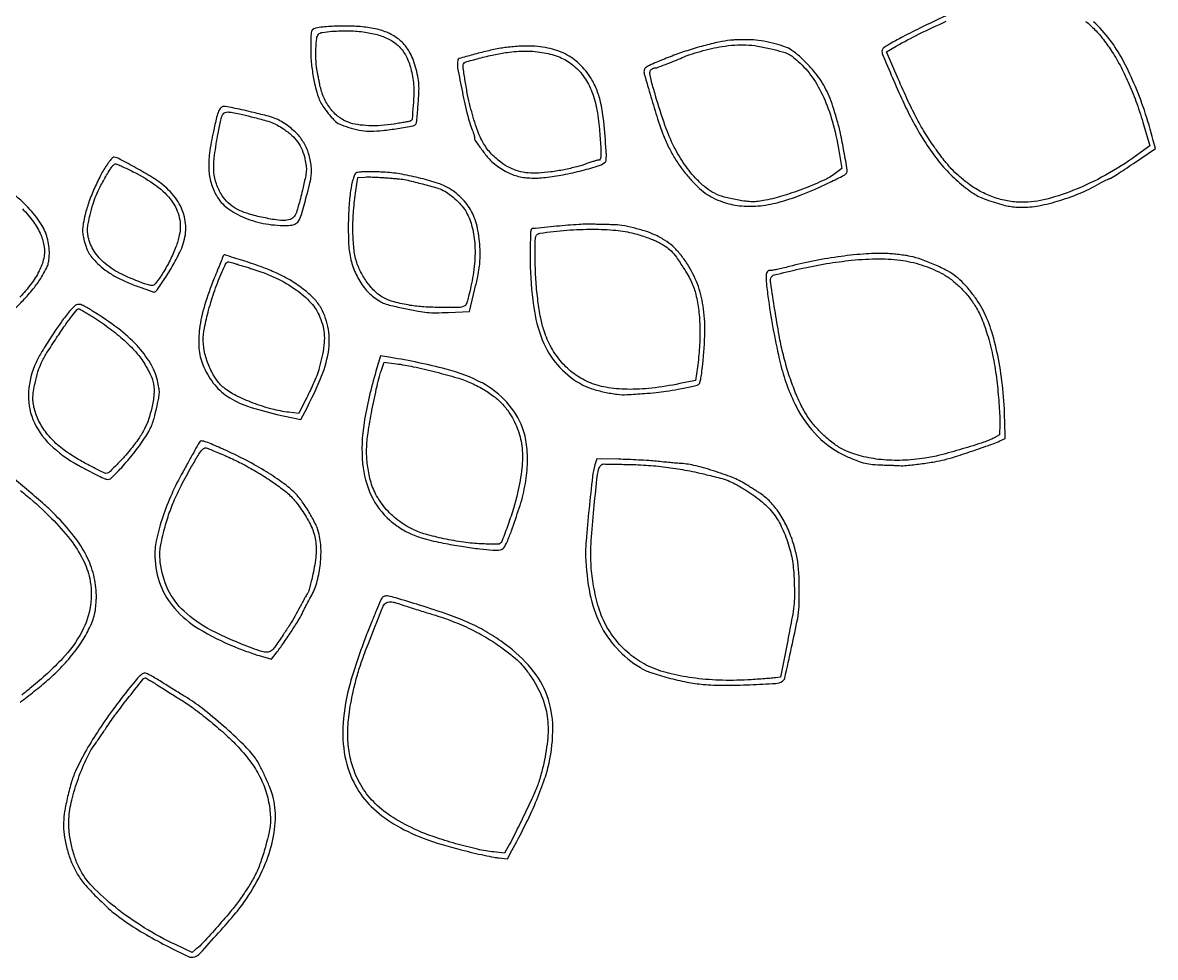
# Model space of a CAD drawing. Header units: millimetres. Extents: x -795 to 795, y -795 to 795.
# Drawn here: x 31 to 751, y -785 to -192 of the extents above; entities that cross this region are included whole.
import ezdxf

# ---------------------------------------------------------------- set-up
doc = ezdxf.new("R2010")
doc.units = ezdxf.units.MM
doc.layers.add('ceco.net 551 - Om symbols', color=7, linetype='Continuous')

msp = doc.modelspace()

# ---------------------------------------------------------------- linework, layer by layer
at = {"layer": 'ceco.net 551 - Om symbols'}
for points in [[(623.41, -184.71, 0.01585), (602.61, -194.26, 0.003048), (590.24, -200.52, 0.012499), (582.85, -204.55, 0.013739), (578.13, -207.45, 0.201121), (577.06, -209.04, 0.149527), (577.33, -211.77, 0.002251), (583.65, -226.68, 0.006784), (590.15, -241.28, 0.013318), (595.78, -252.68, 0.018088), (603.82, -266.67, 0.026541), (611.96, -278.29, 0.029411), (620.54, -288.01, 0.032859), (629.91, -296.29, 0.013291), (634.42, -299.58, 0.031599), (637.97, -301.72, 0.030155), (641.86, -303.45, 0.011147), (647.53, -305.42, 0.009114), (653.02, -307.09, 0.022604), (657.11, -308.05, 0.025937), (660.92, -308.57, 0.016062), (665.44, -308.79, 0.052076), (676.54, -307.84, 0.027152), (690.04, -304.48, 0.026324), (703.9, -299.4, 0.032001), (716.25, -293.16, -0.010026), (717.91, -292.23, -0.012125), (719.51, -291.42, -0.010793), (720.88, -290.81, -0.077249), (721.58, -290.63, 0.117746), (722.42, -290.35, 0.002021), (726.54, -287.74, 0.005022), (731.31, -284.63, 0.003307), (736.73, -280.95), (750.66, -271.38), (749.35, -266.31, 0.016945), (743.68, -247.21, 0.021057), (737.08, -229.89, 0.023083), (729.74, -214.8, 0.034402), (721.85, -202.43, 0.052491), (711.44, -191.05, 0.051912)], [(706.36, -190.7, -0.032598), (712.24, -195.99, -0.030327), (717.73, -202.33, -0.020011), (723.26, -210.21, -0.023077), (728.86, -219.85, -0.017928), (734.06, -230.79, -0.016603), (738.86, -242.97, -0.01341), (743.22, -256.34), (747.19, -269.75), (741.05, -274.29, -0.029535), (721.55, -287.01, -0.031346), (701.07, -297.07, -0.03382), (681.66, -303.64, -0.067317), (665.6, -305.64, -0.043017), (656.77, -304.79, -0.038796), (647.9, -302.43, -0.038496), (639.44, -298.7, -0.040726), (631.81, -293.78, -0.01465), (625.7, -288.81, -0.026135), (621.02, -284.32, -0.023371), (616.51, -279.03, -0.00934), (610.81, -271.41, -0.017088), (604.79, -262.38, -0.016194), (599.28, -252.81, -0.013709), (593.66, -241.53, -0.007169), (587.26, -227.21), (579.87, -210.03), (586.04, -206.46, -0.016735), (600.57, -198.7, -0.010915), (617.81, -190.68, -0.010881)], [(25.52, -373.7, 0.018309), (32.07, -367.1, 0.018553), (38.36, -359.76, 0.032736), (42.9, -353.2, 0.009098), (45.52, -348.64, 0.038517), (46.82, -345.77, 0.050156), (47.5, -343.12, 0.023259), (47.86, -339.58, 0.074582), (46.93, -329.52, 0.074182), (43.08, -320.16, 0.055906), (35.63, -310.35, 0.022575), (23.48, -298.69, 0.005258)], [(30.79, -309.8, -0.0354), (37.86, -318.16, -0.056924), (42.47, -326.27, -0.067824), (44.61, -334.05, -0.087317), (44.3, -341.45, -0.066597), (41.47, -349.24, -0.038225), (36.16, -357.73, -0.036468), (29.21, -365.86, -0.040321)], [(29.36, -623.28, 0.004185), (38.26, -616.36, 0.010842), (47.03, -609.11, 0.019273), (53.88, -602.71, 0.02437), (62.2, -593.45, 0.029703), (69.01, -583.99, 0.032781), (74, -574.84, 0.054474), (76.8, -566.53, 0.021712), (77.21, -564.21, 0.010639), (77.53, -561.22, 0.010534), (77.74, -558.1, 0.015046), (77.78, -555.33, 0.057912), (76.08, -542.49, 0.056395), (71.48, -530.25, 0.048435), (63.55, -517.86, 0.027613), (51.8, -504.5, 0.016637), (44.78, -497.81, 0.006688), (34.77, -489.12, 0.002435), (24.3, -480.38, 0.133809)], [(29.64, -488.86, -0.003339), (33.56, -492.1, -0.020832), (49.35, -506.49, -0.035032), (61.18, -519.97, -0.042306), (69.23, -532.67, -0.068967), (73.52, -544.66, -0.089159), (74, -561.94, -0.085433), (68.47, -578.59, -0.067114), (56.25, -595.52, -0.032208), (36.57, -613.75, -0.002017), (33.22, -616.45, -0.003277), (30.35, -618.72, -0.000552)]]:
    msp.add_lwpolyline(points, format="xyb", dxfattribs=at)
for points in [[(249.05, -194.44, 0.022976), (239.28, -193.73, 0.018276), (228.72, -193.84, 0.01523), (219.29, -194.57, 0.112781), (215.05, -196.03, 0.18473), (214.65, -196.56, 0.026521), (214.33, -197.92, 0.026767), (214.12, -199.65, 0.01871), (214.05, -201.62, 0.00035), (214.07, -204, 0.000158), (214.09, -207.13, 0.000156), (214.11, -210.43, 0.000213), (214.13, -213.4, 0.022378), (214.31, -216.72, 0.009309), (214.83, -221.17, 0.009188), (215.56, -225.93, 0.011734), (216.42, -230.28, 0.012487), (217.75, -235.6, 0.028954), (219.06, -239.49, 0.034131), (220.67, -242.79, 0.025441), (222.86, -246.21, 0.010572), (224.67, -248.61, 0.009887), (226.61, -250.99, 0.009911), (228.42, -253.03, 0.033003), (229.72, -254.27, 0.081293), (233.48, -256.49, 0.025423), (239.72, -258.55, 0.026044), (246.51, -260.05, 0.043935), (252.32, -260.49, 0.025376), (259.61, -260.04, 0.010822), (269.29, -258.73, 0.004375), (279.08, -257.11, 0.206639), (280.72, -256.03, 0.124048), (281.35, -254.21, 0.002725), (282.13, -244.85, 0.006236), (282.72, -235.93, 0.029734), (282.68, -230.83, 0.030835), (282, -225.5, 0.02302), (280.62, -219.75, 0.023361), (278.76, -214.29, 0.038329), (276.63, -209.9, 0.067194), (272.01, -203.98, 0.065928), (265.96, -199.45, 0.059046), (258.34, -196.29, 0.039224)], [(264.44, -202.42, -0.078268), (270.21, -206.77, -0.071414), (274.58, -212.8, -0.060236), (277.6, -220.75, -0.035067), (279.36, -230.81, -0.034943), (279.52, -235.92, -0.009129), (279.07, -244.13, -0.003196), (278.38, -252.79, -0.243987), (277.66, -253.93, -0.082587), (277.03, -254.17, -0.002319), (274.22, -254.72, -0.004681), (270.89, -255.32, -0.003193), (267.09, -255.95, -0.022536), (258.78, -256.88, -0.02615), (250.83, -257, -0.028523), (243.7, -256.32, -0.048821), (237.92, -254.85, -0.079479), (231.76, -251.44, -0.063552), (226.42, -246.04, -0.059744), (222.33, -239.11, -0.054924), (219.85, -231.22, 0.000725), (219.39, -228.91, 0.000466), (218.85, -226.23, 0.000469), (218.32, -223.61, 0.000882), (217.88, -221.5, -0.030622), (217.54, -219.15, -0.010128), (217.33, -215.68, -0.010042), (217.24, -211.81, -0.011237), (217.32, -208.09, -0.015647), (217.82, -201.42, -0.16078), (218.94, -198.94, -0.172268), (221.29, -197.7, -0.018579), (227.49, -197.02, -0.022622), (238.6, -196.74, -0.031315), (248.54, -197.56, -0.035316), (257.19, -199.46, -0.050837)], [(351.37, -206.37, 0.013524), (347.46, -206.47, 0.008397), (342.88, -206.79, 0.008423), (338.36, -207.25, 0.015041), (334.67, -207.81, 0.012371), (326.12, -209.59, 0.009913), (317.01, -211.91, 0.003252), (308.33, -214.36, 0.274812), (307.43, -215.32, 0.099517), (307.34, -220.37, 0.005714), (310.32, -235.66, 0.008951), (313.7, -250.65, 0.036176), (316.57, -259.56, -0.009221), (317.22, -261.25, -0.012453), (317.73, -262.81, -0.009512), (318.11, -264.11, -0.119395), (318.12, -264.62, 0.208243), (318.47, -266.39, 0.007758), (322.51, -272.03, 0.014349), (326.73, -277.42, 0.047385), (329.92, -280.59, 0.042695), (337.49, -285.8, 0.061076), (345, -288.93, 0.058801), (353.26, -290.22, 0.036202), (363.1, -289.88, 0.021217), (374.37, -288.19, 0.016229), (386.52, -285.42, 0.012128), (397.36, -282.3, 0.124724), (401.3, -279.87, 0.161355), (401.61, -279.22, 0.016642), (401.78, -277.5, 0.019363), (401.83, -275.38, 0.014304), (401.73, -273.04, 0.006813), (400.13, -254.36, 0.026874), (398.38, -242.96, 0.041788), (395.89, -234.62, 0.043305), (392.07, -226.92, 0.065026), (384.8, -217.85, 0.074409), (375.73, -211.43, 0.069327), (364.64, -207.65, 0.047294)], [(493.58, -202.45, 0.007692), (490.3, -202.39, 0.005763), (486.69, -202.42, 0.005828), (483.29, -202.54, 0.01326), (480.72, -202.72, 0.02929), (473.33, -203.88, 0.012301), (463.54, -206.26, 0.012086), (453.13, -209.34, 0.01498), (443.61, -212.73, 0.002526), (433.8, -216.62, 0.018871), (429.22, -218.66, 0.039436), (426.76, -220.13, 0.187089), (425.86, -221.47, 0.123471), (425.94, -224.18, 0.002053), (430.13, -238.75, 0.005844), (434.37, -252.69, 0.016431), (437.77, -262.3, 0.019337), (441.18, -270.12, 0.022985), (445.01, -277.2, 0.023168), (449.45, -283.85, 0.020242), (454.68, -290.38, 0.022656), (459.77, -295.72, 0.035468), (464.64, -299.78, 0.038227), (469.76, -302.89, 0.032922), (475.54, -305.36, 0.056556), (486.43, -307.85, 0.049928), (498.08, -308, 0.043307), (510.97, -305.74, 0.026662), (525.64, -300.98, 0.012741), (534.05, -297.49, 0.008096), (543.67, -293.04, 0.003438), (552.91, -288.49, 0.133929), (554.6, -286.98, 0.188624), (554.94, -285.29, 0.001986), (552.81, -273.29, 0.006847), (550.58, -261.91, 0.018438), (548.59, -253.91, 0.008743), (545.8, -244.83, 0.020137), (543.32, -238.14, 0.024895), (540.67, -232.61, 0.023696), (537.45, -227.28, 0.029376), (533.49, -222.05, 0.019692), (528.39, -216.55, 0.019842), (523.09, -211.67, 0.042527), (518.57, -208.45, 0.053558), (514, -206.36, 0.02129), (507.36, -204.47, 0.021158), (500.14, -203.05, 0.029503)], [(523.76, -216.23, -0.057904), (532.62, -226.16, -0.046221), (539.76, -238.63, -0.039704), (545.34, -254, -0.024692), (549.53, -272.75), (551.5, -284.2), (548.15, -286.78, -0.055534), (540.65, -291.34, -0.016118), (528.18, -296.65, -0.016787), (514.62, -301.4, -0.028038), (502.89, -304.36, -0.016491), (498.21, -305.11, -0.034167), (494.52, -305.32, -0.0303), (490.57, -305.04, -0.010449), (484.9, -304.16, -0.024056), (476.67, -302.3, -0.049026), (470.5, -299.92, -0.052416), (465.17, -296.5, -0.031628), (459.62, -291.44, -0.039171), (451.52, -281.63, -0.037762), (444.94, -270.56, -0.03056), (439.07, -256.67, -0.014111), (433.08, -237.99, -0.003121), (430.5, -228.9, -0.027185), (429.6, -224.81, -0.071293), (429.56, -222.53, -0.223018), (430.36, -221.27, -0.021133), (431.1, -220.84, -0.025128), (431.83, -220.5, -0.025145), (432.46, -220.28, -0.125612), (432.84, -220.26, 0.143874), (433.82, -220.2, 0.002098), (439.36, -218.11, 0.006344), (445.04, -215.87, 0.008608), (450.09, -213.69, -0.026582), (454.99, -211.78, -0.011905), (461.61, -209.78, -0.011727), (468.74, -207.99, -0.015341), (475.33, -206.7, -0.021355), (483.42, -205.74, -0.030935), (490.6, -205.64, -0.02972), (497.96, -206.42, -0.017751), (506.58, -208.19, -0.006189), (513.73, -210.01, -0.043931), (517.09, -211.24, -0.057574), (519.8, -212.91, -0.014813)], [(380.18, -218.09, -0.06584), (387.04, -225.25, -0.058924), (392.12, -234.21, -0.050237), (395.54, -245.39, -0.029587), (397.46, -259.25, -0.003117), (398.27, -270.38, -0.023648), (398.37, -275.64, -0.061618), (397.96, -278.29, -0.397101), (396.9, -278.93, 0.119015), (396.26, -278.94, 0.006746), (394.34, -279.48, 0.010027), (392.05, -280.2, 0.007167), (389.52, -281.09, -0.025337), (382.98, -283.13, -0.014547), (374.93, -284.96, -0.0143), (366.5, -286.37, -0.01885), (358.73, -287.14, -0.039818), (352.17, -287.03, -0.045949), (346.02, -285.85, -0.046298), (340.23, -283.57, -0.041517), (334.72, -280.21, -0.051593), (328.19, -274.29, -0.058014), (323.29, -267.38, -0.045093), (319.27, -258.15, -0.01767), (315.37, -244.81, -0.01359), (313.69, -237.42, -0.008654), (312.13, -228.74, -0.005153), (310.88, -220.49, -0.089214), (310.99, -217.78, -0.275704), (312.09, -216.61, -0.004607), (321.02, -214.14, -0.012051), (330.35, -211.89, -0.017356), (338.71, -210.39, -0.037398), (350.88, -209.57, -0.044239), (362.35, -210.66, -0.048724), (372.37, -213.55, -0.074244)], [(158.67, -244.77, 0.148197), (156.8, -245.73, 0.103311), (155.47, -247.7, 0.038826), (154.2, -251.61, 0.004332), (152.11, -260.75, 0.019971), (149.67, -274.39, 0.046257), (149.2, -284.77, 0.058939), (150.64, -293.39, 0.058953), (154.05, -301.44, 0.104401), (161.03, -309.29, 0.061342), (172.02, -315.48, 0.055451), (185.5, -319.36, 0.050826), (199.92, -320.34, 0.081064), (203.81, -319.57, 0.167561), (206.18, -317.62, 0.066169), (208.07, -313.35, 0.005469), (211.36, -301.65, 0.00521), (213.25, -294.34, 0.021864), (214.14, -289.89, 0.033862), (214.44, -286.43, 0.030737), (214.29, -282.85, 0.047814), (212.65, -274.71, 0.061938), (209.56, -267.77, 0.061055), (204.83, -261.71, 0.044728), (198.27, -256.24, 0.024229), (194.35, -253.8, 0.040662), (190.83, -252.19, 0.024194), (185.99, -250.7, 0.003794), (176.32, -248.31, 0.003705), (170.05, -246.86, 0.005417), (164.51, -245.69, 0.002772), (159.81, -244.77, 0.092284)], [(196.63, -258.99, -0.034459), (201.92, -263.16, -0.053467), (205.78, -267.5, -0.05653), (208.49, -272.36, -0.044565), (210.31, -278.12, -0.021174), (211.08, -282.53, -0.053372), (211.17, -285.79, -0.033497), (210.57, -289.76, -0.004461), (208.68, -298.05, -0.005213), (207.38, -303.27, -0.006452), (206.06, -308.11, -0.005374), (204.86, -312.14, -0.04702), (204.14, -313.86, -0.159334), (201.73, -316.18, -0.09794), (197.88, -317.18, -0.054212), (191.94, -316.88, -0.014578), (182.65, -315.13, -0.022769), (173.34, -312.64, -0.050671), (166.6, -309.73, -0.063172), (161.56, -306, -0.059946), (157.5, -301.08, -0.056974), (154, -293.94, -0.067499), (152.46, -286.59, -0.048763), (152.69, -277.34, -0.01563), (154.8, -263.75, -0.003001), (156.43, -255.32, -0.026461), (157.37, -251.65, -0.066465), (158.29, -249.67, -0.143868), (159.54, -248.58, -0.121697), (161.24, -248.26, -0.027051), (164.19, -248.57, -0.017278), (168.7, -249.47, -0.004051), (176.18, -251.29, -0.004891), (184.57, -253.5, -0.023324), (189.28, -255.02, -0.035632), (192.83, -256.66, -0.024072)], [(85.33, -280.62, 0.032235), (81.07, -287.46, 0.018027), (76.75, -296.27, 0.017977), (73.04, -305.46, 0.029431), (70.65, -313.5, 0.008415), (69.44, -319.08, 0.035546), (69.01, -322.47, 0.047517), (69.13, -325.39, 0.023969), (69.8, -329.01, 0.02049), (71.19, -334, 0.049981), (72.72, -337.49, 0.049081), (74.93, -340.64, 0.019161), (78.55, -344.55, 0.038345), (83.41, -348.71, 0.028471), (89.34, -352.55, 0.025824), (96.28, -356.04, 0.019687), (104.21, -359.17, -0.000362), (107.62, -360.36, -0.000516), (110.65, -361.43, -0.00028), (113.21, -362.33, -0.007817), (113.88, -362.58, 0.342129), (115.85, -362, 0.00991), (121.14, -354.33, 0.018002), (126.62, -345.37, 0.018415), (131.39, -336.11, 0.086512), (134.47, -324.78, 0.09593), (133.37, -313.51, 0.089977), (128, -302.91, 0.066596), (118.73, -293.56, 0.029373), (112.93, -289.61, 0.007382), (103.03, -283.88, 0.005219), (92.93, -278.37, 0.068357), (88.94, -276.9, 0.239187), (88.48, -277.02, 0.019015), (87.54, -277.92, 0.022492), (86.45, -279.14, 0.015183)], [(101.06, -286.22, -0.040127), (115.94, -295.23, -0.079219), (125.7, -304.94, -0.10217), (130.45, -315.4, -0.110057), (130.48, -326.59, -0.037817), (128.26, -334.01, -0.022984), (124.58, -342.41, -0.022829), (120.08, -350.56, -0.033546), (115.34, -357.22, -0.066638), (114.23, -358.26, -0.149759), (113.15, -358.63, -0.079191), (111.61, -358.42, -0.010152), (108.43, -357.4, -0.030564), (93.86, -351.37, -0.059803), (83.32, -344.58, -0.075893), (76.37, -336.76, -0.092004), (72.63, -327.72, -0.032713), (72.2, -324.75, -0.039808), (72.21, -321.95, -0.029504), (72.69, -318.58, -0.009454), (73.78, -313.65, -0.01351), (75.66, -306.71, -0.02589), (77.6, -301.27, -0.023605), (80.21, -295.75, -0.009366), (84.29, -288.42, -0.009578), (86.46, -284.86, -0.033937), (88.04, -282.7, -0.056106), (89.29, -281.52, -0.218861), (90.3, -281.3, -0.049723), (91.36, -281.64, -0.003616), (94.15, -282.89, -0.005027), (97.45, -284.45, -0.003783)], [(261.33, -286.59, 0.005973), (257.39, -286.38, 0.005286), (253.28, -286.26, 0.005314), (249.57, -286.23, 0.016099), (247.05, -286.32, 0.016211), (243.95, -286.63, 0.126665), (242.62, -287.17, 0.140791), (241.78, -288.26, 0.021646), (240.87, -290.88, 0.039133), (239.29, -298.28, 0.016305), (238.27, -308.45, 0.015174), (237.83, -320.1, 0.01342), (238.08, -332.24, 0.049121), (239.53, -342.2, 0.050225), (242.9, -351.61, 0.05261), (247.88, -359.74, 0.067149), (254.1, -365.94, 0.022383), (257.81, -368.5, 0.051892), (260.85, -369.98, 0.031201), (264.93, -371.2, 0.004035), (273.83, -373.17, 0.006799), (282.34, -374.87, 0.023584), (287.89, -375.63, 0.024734), (293.36, -375.85, 0.008049), (301.44, -375.64), (314.88, -375.08), (318.32, -360.69, 0.006025), (320.09, -352.85, 0.017481), (321.06, -347.38, 0.0224), (321.52, -342.66, 0.017077), (321.6, -337.47, 0.039691), (320.26, -323.65, 0.068376), (316.72, -312.67, 0.076995), (310.71, -303.95, 0.066059), (302.06, -296.91, 0.058198), (295.16, -293.72, 0.017443), (284.03, -290.48, 0.018012), (271.92, -287.87, 0.028072)], [(297.06, -297.59, -0.045973), (301.13, -299.92, -0.027573), (305.5, -303.36, -0.027597), (309.46, -307.26, -0.046912), (312.24, -310.97, -0.071729), (316.22, -320.18, -0.047561), (318.16, -331.55, -0.041717), (318.04, -344.64, -0.03037), (315.81, -359.04, -0.005882), (314.54, -364.56, -0.017982), (313.51, -368.26, -0.021011), (312.6, -370.73, -0.18816), (311.81, -371.55, -0.103209), (307.81, -372.48, -0.008529), (297.06, -372.53, -0.012443), (285.87, -372.12, -0.025129), (277.1, -371.13, -0.024241), (266.92, -368.95, -0.061476), (259.91, -366.13, -0.071907), (254.45, -361.99, -0.043975), (249.3, -355.75, -0.018273), (247.13, -352.35, -0.01837), (245.23, -348.81, -0.01942), (243.72, -345.4, -0.033033), (242.76, -342.44, -0.038777), (241.27, -333.7, -0.022131), (240.76, -322.99, -0.02018), (241.21, -311, -0.016775), (242.63, -298.31), (243.86, -289.87), (248.33, -289.62, -0.015265), (250.56, -289.57, -0.005671), (253.7, -289.62, -0.005613), (257.13, -289.76, -0.006749), (260.34, -289.97, 0.000026), (263.42, -290.21, 0.000029), (266.41, -290.45, 0.000027), (268.98, -290.65, 0.000138), (270.41, -290.76, -0.039131), (274.52, -291.41, -0.004195), (283.89, -293.72, -0.004135), (293.22, -296.2, -0.04025)], [(406.32, -319.9, -0.00516), (404.38, -319.89, -0.001259), (401.17, -319.82, -0.00129), (397.49, -319.73, -0.001286), (393.81, -319.61, 0.0247), (384.46, -319.76, 0.00738), (370.23, -320.9, 0.001753), (354.97, -322.41, 0.33248), (353.88, -323.41, 0.039308), (353.61, -325.94, 0.002769), (353.45, -333.05, 0.004357), (353.39, -340.52, 0.007625), (353.49, -346.7, 0.030521), (356.08, -374.77, 0.066575), (362.17, -395.46, 0.084626), (372.27, -410.62, 0.082231), (386.92, -421.75, 0.046634), (392.7, -424.14, 0.020999), (400.64, -426.24, 0.020978), (408.71, -427.65, 0.047843), (414.89, -427.87, 0.002812), (425.99, -427.15, 0.008739), (433.46, -426.48, 0.010992), (439.92, -425.65, 0.007069), (447.38, -424.42, 0.004633), (451.97, -423.55, 0.006475), (456.06, -422.68, 0.004086), (459.46, -421.88, 0.081444), (460.44, -421.46, 0.178405), (461.15, -420.53, 0.02457), (461.77, -418.14, 0.018488), (462.39, -414.44, 0.005132), (463.08, -408.62, 0.022019), (464.4, -387.92, 0.043), (463.31, -371.43, 0.051789), (459.69, -357.55, 0.053884), (453.32, -344.9, 0.026023), (448.71, -338.53, 0.040971), (444.05, -333.64, 0.042538), (438.8, -329.7, 0.031004), (432.38, -326.23, 0.0336), (426.72, -324.05, 0.015541), (419.12, -321.95, 0.015196), (411.58, -320.36, 0.044976)], [(434, -330.57, -0.026019), (439.22, -333.58, -0.052646), (442.9, -336.55, -0.042806), (446.32, -340.62, -0.012235), (450.91, -347.47, -0.012438), (453.78, -352.25, -0.019684), (455.97, -356.5, -0.022578), (457.59, -360.4, -0.028586), (458.7, -364.15, -0.029551), (460.51, -374.45, -0.023387), (461.27, -385.74, -0.02196), (460.99, -397.8, -0.018832), (459.66, -410.43), (458.46, -418.86), (448.48, -420.89, -0.0216), (430.64, -423.73, -0.033016), (415, -424.48, -0.038534), (401.56, -423.2, -0.05965), (390.4, -419.86, -0.057214), (381.2, -414.54, -0.054718), (373.3, -407.2, -0.052567), (366.91, -398.03, -0.045553), (362.21, -387.28, -0.033383), (360.11, -379.2, -0.014821), (358.37, -368.31, -0.014197), (357.16, -356.23, -0.01498), (356.66, -344.33, -0.002205), (356.57, -331.86, -0.04184), (356.88, -327.98, -0.170368), (357.87, -326.19, -0.147264), (359.82, -325.27, -0.017652), (376.8, -323.37, -0.019803), (393.22, -322.77, -0.021429), (407.91, -323.45, -0.041648), (419.46, -325.46, -0.011442), (423.38, -326.58, -0.009258), (427.54, -327.95, -0.009379), (431.33, -329.37, -0.02376)], [(580, -338.24, 0.028566), (566.94, -338.42, 0.015473), (550.95, -340.05, 0.014948), (534.05, -342.82, 0.017142), (518.11, -346.5, -0.00657), (513.99, -347.54, -0.008995), (510.25, -348.36, -0.006289), (507.11, -348.96, -0.097691), (506.02, -348.93, 0.300411), (504.24, -349.62, 0.140405), (503.37, -352.06, 0.043709), (503.51, -357.33, 0.00639), (504.86, -367.94, 0.023466), (512.31, -407.58, 0.058228), (522.39, -435.29, 0.080026), (536.16, -454.37, 0.091306), (554.67, -467.14, 0.012487), (561.33, -469.93, 0.034749), (566.18, -471.44, 0.036902), (571.02, -472.22, 0.015625), (577.59, -472.57, -0.001995), (580.41, -472.65, -0.00167), (583.39, -472.75, -0.001685), (586.12, -472.86, -0.004627), (588.05, -472.97, 0.041857), (592.58, -472.87, 0.006585), (601.45, -471.82, 0.007722), (610.47, -470.49, 0.021739), (616.72, -469.19, 0.016017), (623.62, -467.2, 0.003355), (635.55, -463.26, 0.002471), (647.55, -459.13, 0.031686), (651.93, -457.28), (655.18, -455.66), (654.97, -444.45, 0.020202), (653.76, -424.22, 0.023016), (650.93, -405.03, 0.024987), (646.74, -388.05, 0.043797), (641.38, -374.61, 0.029342), (637.97, -368.74, 0.022087), (633.58, -362.7, 0.022364), (628.78, -357.19, 0.034709), (624.11, -352.94, 0.044226), (618.55, -349.29, 0.018988), (610.56, -345.37, 0.019063), (602.08, -342, 0.034499), (594.89, -340, 0.013946), (591.69, -339.43, 0.007365), (587.69, -338.9, 0.007323), (583.58, -338.47, 0.011221)], [(158.32, -339.68, -0.040685), (158.19, -340.14, -0.000253), (156.6, -344.12, -0.001036), (154.78, -348.66, -0.00066), (152.64, -353.94, 0.022863), (146.5, -371.26, 0.041273), (143.33, -385.97, 0.051134), (142.98, -398.45, 0.078232), (145.45, -408.96, 0.065869), (152.03, -420.51, 0.083266), (160.97, -428.91, 0.066254), (173.78, -435.2, 0.027015), (192.52, -440.39), (207.64, -443.71), (208.86, -441.42, 0.021821), (220.02, -418.29, 0.059239), (225.17, -400.86, 0.082943), (225.22, -386.42, 0.086175), (220.55, -372.96, 0.065762), (216.07, -366.92, 0.036113), (209.21, -360.77, 0.03278), (200.61, -354.99, 0.027881), (190.87, -350.02, 0.017467), (181.96, -346.46, 0.009447), (170.78, -342.68, 0.002547), (159.32, -339.1, 0.438304)], [(176.5, -347.85, -0.032484), (191.93, -353.81, -0.046083), (204.64, -361.19, -0.053715), (214.13, -369.6, -0.087993), (219.84, -378.66, -0.036842), (221.78, -384.64, -0.048338), (222.6, -390.33, -0.043324), (222.36, -396.53, -0.02266), (221.03, -404.16, -0.011718), (219.41, -410.79, -0.024887), (217.78, -415.82, -0.018848), (215.39, -421.45, -0.004285), (210.9, -430.8), (206.5, -439.76), (200.08, -439.06, -0.038343), (189.39, -437.05, -0.024844), (177.41, -433.19, -0.02498), (166.36, -428.36, -0.056585), (158.7, -423.41, -0.073621), (153.8, -418, -0.043909), (149.62, -410.37, -0.042988), (146.73, -401.86, -0.057452), (145.7, -393.78, -0.050943), (146.44, -385.53, -0.018687), (149.09, -374.13, -0.01805), (152.99, -361.61, -0.018809), (157.74, -349.58, -0.005584), (159.85, -344.91, -0.133046), (160.77, -343.82, -0.208697), (161.99, -343.58, -0.01697), (165.21, -344.41, -0.001966), (167.43, -345.07, -0.000833), (170.42, -345.97, -0.000824), (173.59, -346.95, -0.001078)], [(615.99, -351.43, -0.041915), (621.76, -355.3, -0.030508), (627.49, -360.48, -0.029686), (632.73, -366.51, -0.032812), (637.03, -372.93, -0.042839), (641.38, -382.19, -0.022967), (645.2, -394.25, -0.021177), (648.27, -408.02, -0.018716), (650.31, -422.58, -0.004755), (650.97, -429.68, -0.004826), (651.49, -436.77, -0.004701), (651.82, -442.93, -0.0197), (651.84, -446.65), (651.61, -453.46), (648.29, -455.27, -0.045702), (641.68, -458.11, -0.006882), (627.89, -462.39, -0.008022), (613.78, -466.32, -0.026179), (604.28, -468.27, -0.029007), (590.02, -469.59, -0.03368), (576.39, -469.15, -0.03622), (563.93, -466.98, -0.048686), (553.14, -463.13, -0.047603), (546.75, -459.35, -0.030161), (540.07, -453.83, -0.029473), (533.88, -447.34, -0.036364), (528.96, -440.58, -0.029793), (524.74, -432.81, -0.018329), (520.67, -423.22, -0.017137), (516.99, -412.48, -0.015796), (513.94, -401.23, -0.013861), (511.64, -390.17, -0.004721), (508.89, -374, -0.001747), (506.25, -357.14, -0.09305), (506.37, -353.9, -0.285369), (508.45, -351.77, -0.005149), (524.62, -348, -0.012763), (541.8, -344.64, -0.016599), (557.69, -342.49, -0.024483), (575.27, -341.56, -0.038932), (590.28, -342.68, -0.043732), (603.59, -345.93, -0.044969)], [(60.76, -374.89, 0.021107), (55.51, -381.67, 0.009273), (49.11, -391.05, 0.009112), (43.16, -400.51, 0.025977), (39.49, -407.36, 0.092824), (34.64, -426, 0.114852), (37.48, -443.66, 0.104484), (48.21, -459.47, 0.066481), (66.19, -472.68, 0.004098), (72.52, -476.07, 0.006667), (77.94, -478.84, 0.006111), (82.31, -480.92, 0.049194), (84.41, -481.65, 0.260821), (87.38, -480.82, 0.01251), (94.74, -473.1, 0.019827), (102.46, -463.89, 0.021742), (109.18, -454.36, 0.01721), (111.58, -450.32, 0.033186), (113.16, -446.91, 0.027742), (114.45, -442.95, 0.008715), (115.94, -436.88, 0.006762), (117.36, -430.2, 0.039843), (117.78, -426.64, 0.052597), (117.56, -423.49, 0.017045), (116.6, -418.92, 0.076013), (111.95, -407.72, 0.051464), (103.6, -396.69, 0.042617), (91.47, -385.72, 0.025402), (75.39, -374.74, 0.012946), (69.3, -371.23, 0.127359), (66.44, -370.52, 0.183615), (64.09, -371.45, 0.033216)], [(75.22, -378.3, -0.019104), (85.36, -385.16, -0.022527), (94.38, -392.42, -0.024601), (101.84, -399.69, -0.041761), (107.22, -406.54, -0.029108), (111.82, -414.5, -0.068643), (114.03, -420.98, -0.071151), (114.37, -427.67, -0.033188), (112.99, -436.26, -0.025099), (110.93, -443.56, -0.037334), (108.34, -449.69, -0.034027), (104.68, -455.75, -0.016809), (99.28, -462.94, -0.014846), (95.5, -467.36, -0.009869), (90.92, -472.21, -0.006237), (86.48, -476.61, -0.09405), (84.68, -477.8, -0.214271), (83.1, -477.75, -0.004624), (76.04, -474.25, -0.011012), (68.59, -470.28, -0.013), (61.74, -466.18, -0.038655), (53.04, -459.67, -0.047887), (46.1, -452.31, -0.051542), (41.1, -444.27, -0.059563), (38.13, -435.76, -0.025849), (37.56, -432.29, -0.039291), (37.46, -429.25, -0.030781), (37.83, -425.72, -0.00985), (38.81, -420.55, -0.020911), (40.63, -413.4, -0.038315), (42.78, -407.8, -0.028438), (46.18, -401.58, -0.006955), (52.5, -391.76, -0.00604), (57.84, -383.91, -0.013463), (62.13, -378.1, -0.009062), (65.59, -373.83, -0.278681), (66.84, -373.41, -0.07611), (67.39, -373.62, -0.002072), (69.63, -374.92, -0.004247), (72.26, -376.48, -0.002894)], [(264.83, -404.28), (258.29, -403.2), (255.41, -412.97, 0.03049), (247.89, -445.73, 0.064641), (246.96, -471.7, 0.085844), (252.47, -492.03, 0.105256), (264.29, -507.71, 0.036385), (271.31, -512.97, 0.043925), (278.6, -516.78, 0.036228), (287.52, -519.76, 0.015639), (299.75, -522.47, 0.007594), (311.12, -524.44, 0.010555), (321.36, -525.84, 0.010657), (329.77, -526.62, 0.052564), (334.53, -526.46, 0.211341), (336.61, -525.17, 0.044165), (338.75, -521.34, 0.021885), (341.56, -514.3, 0.003335), (346.44, -499.98, 0.033403), (350.05, -486.12, 0.036999), (351.63, -472.37, 0.039918), (351.13, -459.66, 0.060483), (348.5, -448.92, 0.093446), (338.6, -432.67, 0.087008), (323.24, -420.66, 0.060344), (299.93, -411.63, 0.021362)], [(315.05, -420.06, -0.025307), (323.48, -424.32, -0.036863), (330.39, -428.97, -0.040625), (336.01, -434.18, -0.043346), (340.59, -440.12, -0.056877), (345.75, -450.64, -0.061553), (348.23, -461.78, -0.052539), (348.12, -474.6, -0.027724), (345.44, -490.31, -0.018118), (342.96, -499.59, -0.011129), (339.41, -510.34, -0.00539), (335.64, -520.58, -0.160934), (333.93, -522.69, -0.141503), (333.36, -522.86, -0.002611), (330.21, -522.87, -0.006208), (326.51, -522.81, -0.004083), (322.25, -522.66, -0.024432), (311.18, -521.62, -0.01619), (298.61, -519.41, -0.016042), (286.92, -516.56, -0.044123), (278.98, -513.57, -0.052626), (269.4, -507.67, -0.052899), (261.28, -499.9, -0.054585), (255.2, -490.87, -0.064346), (251.62, -481.2, -0.02691), (249.9, -471.38, -0.036912), (249.5, -462.43, -0.029674), (250.41, -452.14, -0.010882), (252.86, -437.76, -0.004489), (254.43, -430.01, -0.004997), (256.09, -422.56, -0.004632), (257.62, -416.24, -0.025998), (258.65, -412.92), (260.73, -407.23), (268.19, -408.22, -0.020005), (279.11, -410.12, -0.008862), (293.36, -413.46, -0.008223), (307.03, -417.15, -0.034175)], [(143.21, -457.98, -0.002581), (142.43, -459.42, -0.000108), (139.61, -464.53, -0.000173), (136.08, -470.92, -0.000094), (131.75, -478.76, 0.02392), (124.83, -492.82, 0.024446), (119.34, -507.38, 0.025948), (115.77, -520.77, 0.06181), (114.91, -531.01, 0.081126), (118.54, -548.85, 0.09081), (127.6, -563.83, 0.075346), (142.93, -576.63, 0.038354), (165.37, -587.98, 0.007326), (168.97, -589.41, 0.004438), (173.26, -590.99, 0.004445), (177.56, -592.49, 0.007801), (181.14, -593.64), (189, -596.04), (192.62, -591.31, 0.012179), (197.17, -585.05, 0.00794), (202.14, -577.62, 0.00757), (206.55, -570.54, 0.027185), (209.05, -565.84, -0.00755), (210.04, -563.79, -0.00493), (211.24, -561.45, -0.004958), (212.46, -559.18, -0.009446), (213.49, -557.39, 0.060319), (217.36, -548.76, 0.039272), (219.77, -538.09, 0.038654), (220.51, -526.92, 0.050656), (219.36, -516.76, 0.056871), (217.38, -510.93, 0.021852), (213.39, -503.34, 0.022079), (208.62, -495.93, 0.042027), (204.05, -490.51, 0.039952), (196.56, -484.12, 0.018087), (185.84, -476.93, 0.01707), (173.37, -469.79, 0.016687), (160.36, -463.46, 0.002417), (150.64, -459.18, 0.02519), (146.56, -457.65, 0.075421), (144.37, -457.3, 0.278164)], [(160.76, -467.1, -0.017107), (169.86, -471.46, -0.013491), (179.41, -476.78, -0.013482), (188.67, -482.61, -0.016994), (196.89, -488.52, -0.024642), (200.02, -491.19, -0.022184), (202.99, -494.24, -0.020279), (205.91, -497.81, -0.014383), (208.9, -502.03, -0.038342), (214.34, -511.72, -0.068708), (217, -520.43, -0.064711), (217.3, -529.89, -0.030439), (215.36, -541.99, -0.004757), (214.35, -546.29, -0.007016), (213.38, -550.04, -0.003599), (212.5, -553.19, -0.122609), (212.11, -553.85, 0.062818), (211.65, -554.47, 0.002617), (210.3, -556.85, 0.004495), (208.74, -559.71, 0.003174), (207.04, -562.95, -0.011229), (204.01, -568.5, -0.009953), (200.61, -574.14, -0.00834), (196.46, -580.49, -0.004339), (191.08, -588.29, -0.077744), (188.8, -590.65, -0.150905), (186.35, -591.54, -0.086925), (182.91, -591.11, -0.015135), (176.69, -588.99, -0.028319), (150.58, -577.47, -0.070066), (133.5, -565.48, -0.09295), (123.28, -551.57, -0.085014), (118.39, -534.47, -0.020248), (118.1, -530.12, -0.033607), (118.24, -526.46, -0.025563), (118.91, -522.21, -0.007103), (120.41, -515.63, -0.020208), (123.29, -505.51, -0.020991), (126.95, -495.78, -0.018701), (131.79, -485.48, -0.011051), (138.29, -473.54, -0.003907), (142.37, -466.56, -0.030563), (144.49, -463.45, -0.077096), (146.01, -462.01, -0.207982), (147.44, -461.73, -0.038827), (148.77, -462.13, -0.003071), (152.22, -463.5, -0.004155), (156.31, -465.19, -0.00317)], [(448.13, -471.52, -0.008262), (445.99, -471.38, -0.001809), (442.31, -471.06, -0.001883), (438.06, -470.67, -0.001807), (433.75, -470.23, 0.008627), (428.75, -469.8, 0.00408), (422.28, -469.4, 0.004042), (415.51, -469.1, 0.0057), (409.46, -468.94), (395.69, -468.75), (394.56, -472.51, 0.044126), (393.04, -479.94, 0.003292), (390.81, -500.51, 0.004049), (388.92, -520.86, 0.029742), (388.67, -530.62, 0.039672), (391.39, -554.54, 0.066148), (397.85, -573.72, 0.074133), (408.43, -589.02, 0.065533), (423.42, -601.32, 0.057735), (430.06, -604.45, 0.016319), (441.04, -607.76, 0.017024), (452.96, -610.51, 0.027099), (463.33, -611.95, 0.020741), (476.38, -612.5, 0.010073), (493.07, -612.17, 0.005239), (509.47, -611.35, 0.12795), (513.78, -609.95, 0.197236), (515.18, -607.96, 0.00152), (519.55, -588.31, 0.004478), (523.39, -570.07, 0.044392), (524.25, -562.29, 0.00707), (524.35, -546.88, 0.024277), (523.79, -536.89, 0.032837), (522.39, -528.69, 0.023587), (519.79, -519.77, 0.032641), (515.86, -510.34, 0.038672), (510.91, -502.06, 0.041844), (505.18, -495.23, 0.055876), (498.87, -490.16, 0.000297), (497.03, -488.99, 0.000151), (494.71, -487.53, 0.00015), (492.31, -486.02, 0.000224), (490.22, -484.7, 0.047137), (482.02, -480.56, 0.017469), (469.81, -476.26, 0.017501), (457.31, -472.82, 0.046184)], [(489.81, -488.15, -0.034263), (499.95, -495.24, -0.054434), (507.41, -502.73, -0.055435), (512.99, -511.55, -0.037114), (517.41, -522.65, -0.01522), (519.04, -528.43, -0.022633), (520.08, -533.58, -0.01999), (520.73, -539.26, -0.008923), (521.15, -546.77, -0.009314), (521.32, -555.78, -0.027573), (520.98, -561.96, -0.018964), (519.91, -569.17, -0.002652), (517.05, -583.99), (512.43, -607.27), (509.4, -607.73, -0.015446), (507.56, -607.95, -0.001995), (503.61, -608.29, -0.002327), (498.91, -608.65, -0.00194), (493.92, -608.99, -0.021585), (475.71, -609.36, -0.025245), (458.46, -608.1, -0.027444), (443, -605.31, -0.04295), (430.16, -601.07, -0.060707), (418.93, -594.54, -0.054013), (409.09, -585.28, -0.05359), (401.4, -574.04, -0.05768), (396.49, -561.7, -0.022833), (393.43, -547.83, -0.032007), (392.07, -535.23, -0.02625), (392.2, -520.81, -0.00997), (393.84, -500.75, -0.001625), (395.85, -481.62, -0.028707), (396.87, -475.49, -0.123037), (398.21, -472.84, -0.229977), (400.37, -471.91, 0.005572), (402.04, -471.96, 0.000783), (405.48, -472.04, 0.000894), (409.56, -472.11, 0.00076), (413.87, -472.18, -0.012654), (427.05, -472.69, -0.014798), (439.52, -473.87, -0.014965), (451.76, -475.76, -0.013531), (464.3, -478.44, -0.004698), (474.06, -480.9, -0.026938), (479.14, -482.52, -0.034051), (483.49, -484.53, -0.010326)], [(259.16, -557.16, 0.044427), (258.35, -558.67, 0.001556), (255.76, -564.82, 0.002884), (252.77, -572.11, 0.002011), (249.47, -580.37, 0.024817), (238.99, -611.34, 0.050866), (234.54, -636.55, 0.064841), (235.73, -657.74, 0.079654), (242.42, -676.38, 0.073215), (252.42, -689.53, 0.057499), (266.58, -700.53, 0.047642), (285.43, -709.63, 0.027295), (309.57, -717.1, 0.003996), (317.07, -718.91, 0.004579), (324.25, -720.52, 0.004142), (330.37, -721.78, 0.025995), (333.53, -722.23), (338.96, -722.73), (341.84, -717.52, 0.011633), (350.05, -701.86, 0.01454), (356.9, -686.95, 0.016055), (362.14, -673.43, 0.029413), (365.38, -662.07, 0.057255), (367.81, -639.09, 0.085708), (364.2, -619.27, 0.086821), (354.21, -601.99, 0.060268), (337.71, -586.53, 0.023435), (326.54, -579.12, 0.027624), (315.3, -573.22, 0.022634), (301.78, -567.77, 0.00957), (283.19, -561.64, 0.001421), (268.06, -557.01, 0.027381), (263.29, -555.85, 0.112269), (260.83, -555.95, 0.184209)], [(274.83, -562.32, 0.00239), (278.72, -563.58, 0.001467), (283.3, -565.03, 0.00147), (287.85, -566.43, 0.002624), (291.6, -567.56, -0.020385), (303.92, -571.75, -0.02133), (315.68, -576.87, -0.022045), (326.56, -582.79, -0.025982), (336.28, -589.35, -0.009882), (342.88, -594.53, -0.028477), (347.17, -598.46, -0.031945), (350.71, -602.59, -0.015302), (354.73, -608.3, -0.049732), (361.01, -620.27, -0.062032), (364.23, -632.38, -0.056136), (364.56, -645.86, -0.031965), (362.09, -661.99, -0.009565), (361.06, -666.29, -0.007797), (359.8, -670.85, -0.007891), (358.5, -675.02, -0.020362), (357.4, -677.97, -0.010137), (353.97, -685.67, -0.002853), (348.31, -697.55, -0.002459), (342.58, -709.26, -0.016673), (339.53, -714.94), (337.06, -719.18), (330.39, -718.45, -0.02909), (319.97, -716.69, -0.012129), (306.14, -713.16, -0.012196), (292.36, -708.92, -0.025841), (281.97, -704.84, -0.031504), (266.46, -696.58, -0.054415), (254.93, -687.62, -0.062069), (246.65, -677.32, -0.058112), (240.93, -665.07, -0.040485), (238.34, -654.5, -0.039626), (237.46, -643.57, -0.034396), (238.3, -631.33, -0.019656), (240.89, -616.75, -0.014077), (243.28, -607.14, -0.015626), (246.13, -598.02, -0.009326), (250.59, -585.9, -0.00181), (259.14, -564.2, -0.026073), (260.01, -562.3, -0.057819), (260.9, -560.99, -0.077121), (261.88, -560.16, -0.095486), (263, -559.74, -0.025722), (264.91, -559.52, -0.070053), (266.27, -559.62, -0.025025), (268.13, -560.12, -0.000996)], [(99.28, -613.69, 0.011015), (88.05, -628.3, 0.014206), (78.43, -642.22, 0.015677), (70.54, -655.24, 0.023503), (64.56, -667.11, 0.033031), (61.74, -674.74, 0.017423), (59.22, -684.53, 0.017325), (57.41, -694.26, 0.041074), (56.92, -701.6, 0.036254), (57.59, -709.14, 0.027652), (59.36, -717.23, 0.027637), (62.02, -725.09, 0.03605), (65.35, -731.9, 0.046245), (70.11, -738.6, 0.017533), (77.9, -747.03, 0.017649), (86.71, -755.32, 0.027367), (94.93, -761.75, 0.019644), (107.5, -769.83, 0.014049), (122.15, -777.89, 0.007281), (136.22, -784.87, 0.200863), (140.25, -785.07, 0.12102), (143.65, -782.81, 0.003488), (155.39, -769.82, 0.007507), (166.49, -757, 0.025828), (173.12, -748.22, 0.039469), (183.22, -730.4, 0.05029), (189.46, -712.58, 0.056375), (191.55, -695.77, 0.080876), (189.3, -680.96, 0.024252), (187.43, -675.97, 0.008694), (184.29, -669.06, 0.007878), (180.99, -662.4, 0.039386), (178.8, -658.86, 0.041535), (171.22, -650.15, 0.013066), (158.52, -638.41, 0.013424), (144.96, -627.15, 0.032077), (134.19, -619.74, -0.003221), (131.52, -618.13, -0.0012), (127.8, -615.83, -0.001189), (123.75, -613.3, -0.001439), (119.96, -610.91, 0.006598), (116.4, -608.72, 0.008371), (113.06, -606.79, 0.0068), (110.23, -605.27, 0.065874), (108.94, -604.8, 0.178514), (107.49, -605, 0.063222), (105.76, -606.23, 0.031619), (103.34, -608.76, 0.005983)], [(118.06, -613.32, 0.000668), (121.66, -615.6, 0.0005), (125.62, -618.1, 0.000505), (129.36, -620.45, 0.001155), (132.19, -622.21, -0.021629), (140.74, -628.05, -0.012225), (150.61, -635.8, -0.012193), (160.19, -644.12, -0.019797), (167.86, -651.68, -0.031491), (176.29, -661.92, -0.043883), (182.38, -672.1, -0.047121), (186.28, -682.58, -0.045945), (188.2, -693.69, -0.018746), (188.39, -698.38, -0.034289), (188.15, -702.2, -0.024964), (187.32, -706.67, -0.00582), (185.47, -714.08, -0.0172), (182.58, -723.73, -0.029138), (179.43, -731.55, -0.028152), (175.31, -739.14, -0.014836), (169.4, -748.08, -0.021062), (163.93, -755.2, -0.006064), (154.88, -765.73, -0.004967), (145.68, -775.96, -0.039544), (141.04, -780.29), (138.55, -782.26), (127.96, -777.3, -0.029136), (108.13, -766.53, -0.029713), (89.82, -753.6, -0.03163), (75.13, -740.25, -0.078768), (66.81, -728.41, -0.035352), (63.9, -721.24, -0.026528), (61.7, -713.01, -0.02685), (60.42, -704.76, -0.041263), (60.28, -697.53, -0.044439), (62.12, -685.61, -0.025425), (66.32, -671.67, -0.025475), (71.84, -658.41, -0.050526), (77.76, -648.69, 0.009322), (78.83, -647.21, 0.002208), (80.57, -644.69, 0.002272), (82.54, -641.79, 0.002239), (84.5, -638.86, -0.015093), (90.32, -630.59, -0.006205), (98.68, -619.72, -0.00124), (107.74, -608.31, -0.285775), (108.96, -607.88, -0.079005), (109.53, -608.1, -0.001903), (111.97, -609.55, -0.004115), (114.83, -611.29, -0.00278)]]:
    msp.add_lwpolyline(points, format="xyb", close=True, dxfattribs=at)

doc.saveas('drawing.dxf')
